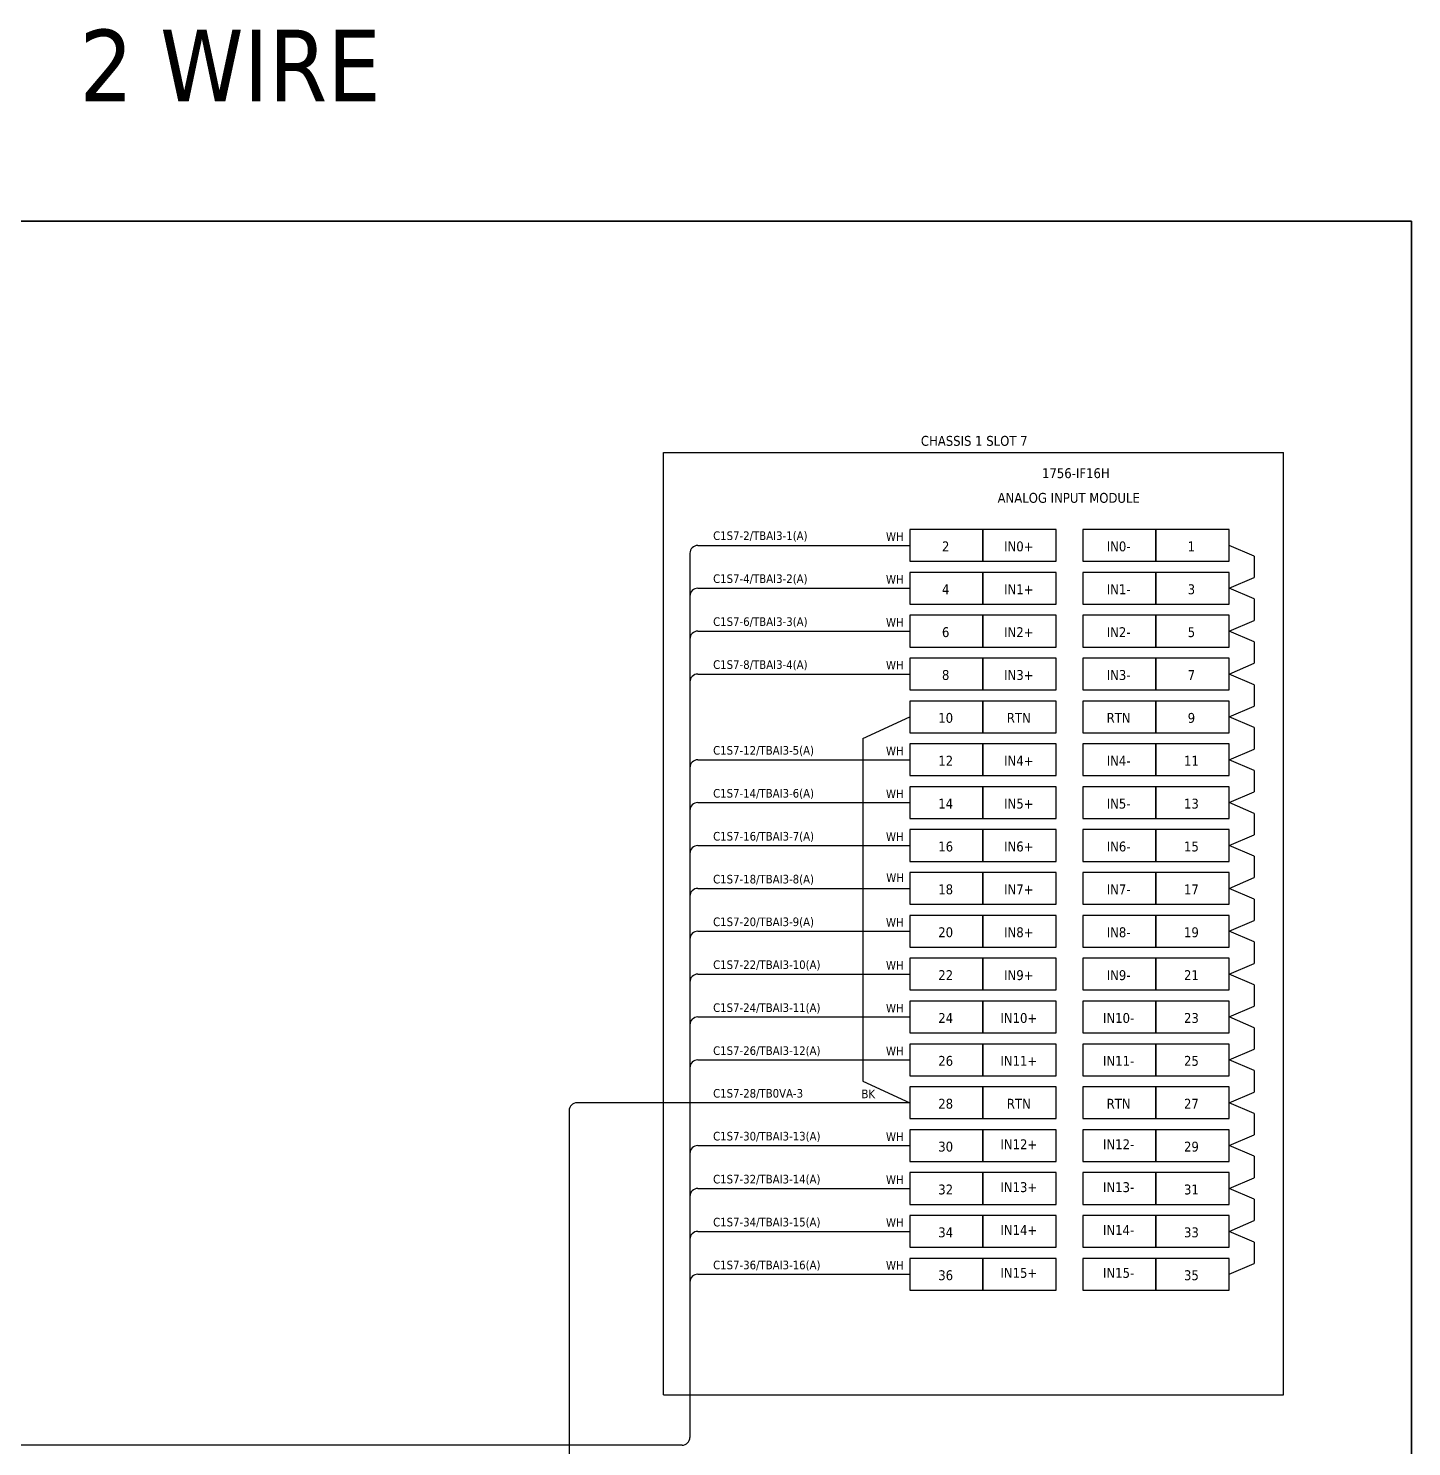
# Model space of a CAD drawing. Header units: millimetres. Extents: x 0 to 1792788, y -13 to 262234.
# Drawn here: x 730002 to 779049, y 209731 to 260035 of the extents above; entities that cross this region are included whole.
import ezdxf
from ezdxf.enums import TextEntityAlignment as Align

# ---------------------------------------------------------------- set-up
doc = ezdxf.new("R2010")
doc.units = ezdxf.units.MM
for name, color, linetype, lineweight in [('ASHADE', 7, 'Continuous', 25), ('HELPPOINT', 7, 'Continuous', 25), ('IE-EQUIP', 253, 'Continuous', 25), ('IE-WIRE', 7, 'Continuous', 25)]:
    doc.layers.add(name, color=color, linetype=linetype, lineweight=lineweight)
doc.styles.add('Tahoma', font='')
doc.styles.get('Tahoma').set_extended_font_data('Tahoma')

# ---------------------------------------------------------------- blocks, each defined once
blk = doc.blocks.new('TPA')
at = {"layer": 'HELPPOINT', "color": 4, "lineweight": 35, "ltscale": 25.4}
for p, q in [((14292753, 12827491), (14405128, 12827491)), ((14292753, 12827491), (14405128, 12827491)), ((14405128, 12827491), (14405128, 12749437)), ((14405128, 12827491), (14405128, 12749437))]:
    blk.add_line(p, q, dxfattribs=at)

msp = doc.modelspace()

# ---------------------------------------------------------------- linework, layer by layer
at = {"color": 4, "ltscale": 25.4}
for p, q in [((753740, 241697), (761255, 241697)), ((753459, 241416), (753459, 210061)), ((753740, 240176), (761255, 240176)), ((753740, 238655), (761255, 238655)), ((753740, 237135), (761255, 237135)), ((753740, 234094), (761255, 234094)), ((753740, 232573), (761255, 232573)), ((753740, 231052), (761255, 231052)), ((753740, 229532), (761255, 229532)), ((753740, 228011), (761255, 228011)), ((753740, 226491), (761255, 226491)), ((753740, 224970), (761255, 224970)), ((753740, 223449), (761255, 223449)), ((753740, 220408), (761255, 220408)), ((753740, 218887), (761255, 218887)), ((753740, 217367), (761255, 217367)), ((753740, 215846), (761255, 215846)), ((753178, 209780), (724006, 209780))]:
    msp.add_line(p, q, dxfattribs=at)
at = {"ltscale": 25.4}
for p, q in [((759589, 234844), (761255, 235614)), ((759589, 234844), (759589, 222697)), ((759589, 222697), (761255, 221929))]:
    msp.add_line(p, q, dxfattribs=at)
at = {"color": 4, "ltscale": 25.4}
for centre, start, end in [((753740, 241416), 90, 180), ((753740, 239895), 90, 180), ((753740, 238374), 90, 180), ((753740, 236854), 90, 180), ((753740, 233813), 90, 180), ((753740, 232292), 90, 180), ((753740, 230771), 90, 180), ((753740, 229251), 90, 180), ((753740, 227730), 90, 180), ((753740, 226209), 90, 180), ((753740, 224689), 90, 180), ((753740, 223168), 90, 180), ((753740, 220127), 90, 180), ((753740, 218606), 90, 180), ((753740, 217086), 90, 180), ((753740, 215565), 90, 180), ((753178, 210061), 270, 0)]:
    msp.add_arc(centre, 281, start, end, dxfattribs=at)
at = {"layer": 'ASHADE', "color": 7, "linetype": 'Continuous', "ltscale": 4762.5}
for p, q in [((752520, 211568), (752520, 244997)), ((752520, 244997), (774510, 244997)), ((774510, 211568), (774510, 244997)), ((773462, 241317), (772574, 241697)), ((773462, 241317), (773462, 240556)), ((772574, 240176), (773462, 240556)), ((773462, 239796), (772574, 240176)), ((773462, 239796), (773462, 239036)), ((772574, 238655), (773462, 239036)), ((773462, 238275), (772574, 238655)), ((773462, 238275), (773462, 237515)), ((772574, 237135), (773462, 237515)), ((773462, 236755), (772574, 237135)), ((773462, 236755), (773462, 235994)), ((772574, 235614), (773462, 235994)), ((773462, 235234), (772574, 235614)), ((773462, 235234), (773462, 234474)), ((772574, 234094), (773462, 234474)), ((773462, 233713), (772574, 234094)), ((773462, 233713), (773462, 232953)), ((772574, 232573), (773462, 232953)), ((773462, 232193), (772574, 232573)), ((773462, 232193), (773462, 231433)), ((772574, 231052), (773462, 231433)), ((773462, 230672), (772574, 231052)), ((773462, 230672), (773462, 229912)), ((772574, 229532), (773462, 229912)), ((773462, 229152), (772574, 229532)), ((773462, 229152), (773462, 228391)), ((772574, 228011), (773462, 228391)), ((773462, 227631), (772574, 228011)), ((773462, 227631), (773462, 226871)), ((772574, 226491), (773462, 226871)), ((773462, 226110), (772574, 226491)), ((773462, 226110), (773462, 225350)), ((772574, 224970), (773462, 225350)), ((773462, 224590), (772574, 224970)), ((773462, 224590), (773462, 223829)), ((772574, 223449), (773462, 223829)), ((773462, 223069), (772574, 223449)), ((773462, 223069), (773462, 222309)), ((772574, 221929), (773462, 222309)), ((773462, 221549), (772574, 221929)), ((773462, 221549), (773462, 220788)), ((772574, 220408), (773462, 220788)), ((773462, 220028), (772574, 220408)), ((773462, 220028), (773462, 219268)), ((772574, 218887), (773462, 219268)), ((773462, 218507), (772574, 218887)), ((773462, 218507), (773462, 217747)), ((772574, 217367), (773462, 217747)), ((773462, 216987), (772574, 217367)), ((773462, 216987), (773462, 216226)), ((772574, 215846), (773462, 216226)), ((752520, 211568), (774510, 211568))]:
    msp.add_line(p, q, dxfattribs=at)
at = {"layer": 'IE-EQUIP', "linetype": 'Continuous', "ltscale": 25.4}
for points in [[(761255, 241134), (763848, 241134), (763848, 242259), (761255, 242259)], [(763848, 241134), (766441, 241134), (766441, 242259), (763848, 242259)], [(767387, 241134), (769980, 241134), (769980, 242259), (767387, 242259)], [(769980, 241134), (772574, 241134), (772574, 242259), (769980, 242259)], [(761255, 239614), (763848, 239614), (763848, 240738), (761255, 240738)], [(763848, 239614), (766441, 239614), (766441, 240738), (763848, 240738)], [(767387, 239614), (769980, 239614), (769980, 240738), (767387, 240738)], [(769980, 239614), (772574, 239614), (772574, 240738), (769980, 240738)], [(761255, 238093), (763848, 238093), (763848, 239218), (761255, 239218)], [(763848, 238093), (766441, 238093), (766441, 239218), (763848, 239218)], [(767387, 238093), (769980, 238093), (769980, 239218), (767387, 239218)], [(769980, 238093), (772574, 238093), (772574, 239218), (769980, 239218)], [(761255, 236573), (763848, 236573), (763848, 237697), (761255, 237697)], [(763848, 236573), (766441, 236573), (766441, 237697), (763848, 237697)], [(767387, 236573), (769980, 236573), (769980, 237697), (767387, 237697)], [(769980, 236573), (772574, 236573), (772574, 237697), (769980, 237697)], [(761255, 235052), (763848, 235052), (763848, 236176), (761255, 236176)], [(763848, 235052), (766441, 235052), (766441, 236176), (763848, 236176)], [(767387, 235052), (769980, 235052), (769980, 236176), (767387, 236176)], [(769980, 235052), (772574, 235052), (772574, 236176), (769980, 236176)], [(761255, 233531), (763848, 233531), (763848, 234656), (761255, 234656)], [(763848, 233531), (766441, 233531), (766441, 234656), (763848, 234656)], [(767387, 233531), (769980, 233531), (769980, 234656), (767387, 234656)], [(769980, 233531), (772574, 233531), (772574, 234656), (769980, 234656)], [(761255, 232011), (763848, 232011), (763848, 233135), (761255, 233135)], [(763848, 232011), (766441, 232011), (766441, 233135), (763848, 233135)], [(767387, 232011), (769980, 232011), (769980, 233135), (767387, 233135)], [(769980, 232011), (772574, 232011), (772574, 233135), (769980, 233135)], [(761255, 230490), (763848, 230490), (763848, 231615), (761255, 231615)], [(763848, 230490), (766441, 230490), (766441, 231615), (763848, 231615)], [(767387, 230490), (769980, 230490), (769980, 231615), (767387, 231615)], [(769980, 230490), (772574, 230490), (772574, 231615), (769980, 231615)], [(761255, 228970), (763848, 228970), (763848, 230094), (761255, 230094)], [(763848, 228970), (766441, 228970), (766441, 230094), (763848, 230094)], [(767387, 228970), (769980, 228970), (769980, 230094), (767387, 230094)], [(769980, 228970), (772574, 228970), (772574, 230094), (769980, 230094)], [(761255, 227449), (763848, 227449), (763848, 228573), (761255, 228573)], [(763848, 227449), (766441, 227449), (766441, 228573), (763848, 228573)], [(767387, 227449), (769980, 227449), (769980, 228573), (767387, 228573)], [(769980, 227449), (772574, 227449), (772574, 228573), (769980, 228573)], [(761255, 225928), (763848, 225928), (763848, 227053), (761255, 227053)], [(763848, 225928), (766441, 225928), (766441, 227053), (763848, 227053)], [(767387, 225928), (769980, 225928), (769980, 227053), (767387, 227053)], [(769980, 225928), (772574, 225928), (772574, 227053), (769980, 227053)], [(761255, 224408), (763848, 224408), (763848, 225532), (761255, 225532)], [(763848, 224408), (766441, 224408), (766441, 225532), (763848, 225532)], [(767387, 224408), (769980, 224408), (769980, 225532), (767387, 225532)], [(769980, 224408), (772574, 224408), (772574, 225532), (769980, 225532)], [(761255, 222887), (763848, 222887), (763848, 224011), (761255, 224011)], [(763848, 222887), (766441, 222887), (766441, 224011), (763848, 224011)], [(767387, 222887), (769980, 222887), (769980, 224011), (767387, 224011)], [(769980, 222887), (772574, 222887), (772574, 224011), (769980, 224011)], [(761255, 221367), (763848, 221367), (763848, 222491), (761255, 222491)], [(763848, 221367), (766441, 221367), (766441, 222491), (763848, 222491)], [(767387, 221367), (769980, 221367), (769980, 222491), (767387, 222491)], [(769980, 221367), (772574, 221367), (772574, 222491), (769980, 222491)], [(761255, 219846), (763848, 219846), (763848, 220970), (761255, 220970)], [(763848, 219846), (766441, 219846), (766441, 220970), (763848, 220970)], [(767387, 219846), (769980, 219846), (769980, 220970), (767387, 220970)], [(769980, 219846), (772574, 219846), (772574, 220970), (769980, 220970)], [(761255, 218325), (763848, 218325), (763848, 219450), (761255, 219450)], [(763848, 218325), (766441, 218325), (766441, 219450), (763848, 219450)], [(767387, 218325), (769980, 218325), (769980, 219450), (767387, 219450)], [(769980, 218325), (772574, 218325), (772574, 219450), (769980, 219450)], [(761255, 216805), (763848, 216805), (763848, 217929), (761255, 217929)], [(763848, 216805), (766441, 216805), (766441, 217929), (763848, 217929)], [(767387, 216805), (769980, 216805), (769980, 217929), (767387, 217929)], [(769980, 216805), (772574, 216805), (772574, 217929), (769980, 217929)], [(761255, 215284), (763848, 215284), (763848, 216408), (761255, 216408)], [(763848, 215284), (766441, 215284), (766441, 216408), (763848, 216408)], [(767387, 215284), (769980, 215284), (769980, 216408), (767387, 216408)], [(769980, 215284), (772574, 215284), (772574, 216408), (769980, 216408)]]:
    msp.add_lwpolyline(points, close=True, dxfattribs=at)
at = {"layer": 'IE-WIRE', "color": 7, "ltscale": 25.4}
for p, q in [((761255, 221929), (749455, 221929)), ((749174, 221648), (749174, 203860))]:
    msp.add_line(p, q, dxfattribs=at)
msp.add_arc((749455, 221648), 281, 90, 180, dxfattribs=at)

# ---------------------------------------------------------------- block references
at = {"xscale": 0.8800000000046566, "yscale": 0.8800000000046566, "zscale": 0.8800000000046566}
msp.add_blockref('TPA', (-11897464, -11034999), dxfattribs=at)

# ---------------------------------------------------------------- texts
at = {"color": 7, "style": 'Tahoma'}
for s, height, p in [('2 WIRE', 2540, (731812, 257449)), ('C1S7-28/TB0VA-3', 304.8, (754281, 222111)), ('BK', 304.8, (759541, 222090))]:
    msp.add_text(s, height=height, dxfattribs=at).set_placement(p)
at = {"color": 2, "style": 'Tahoma'}
for s, height, p in [('CHASSIS 1 SLOT 7', 350.52, (763540, 245405)), ('1756-IF16H', 350.5, (767143, 244258)), ('ANALOG INPUT MODULE', 350.52, (766890, 243383)), ('2', 351, (762527, 241662)), ('IN0+', 350.5, (765120, 241662)), ('IN0-', 350.5, (768659, 241662)), ('1', 351, (771240, 241662)), ('4', 351, (762527, 240141)), ('IN1+', 350.5, (765120, 240141)), ('IN1-', 350.5, (768659, 240141)), ('3', 351, (771240, 240141)), ('6', 351, (762527, 238620)), ('IN2+', 350.5, (765120, 238620)), ('IN2-', 350.5, (768659, 238620)), ('5', 351, (771240, 238620)), ('8', 351, (762527, 237100)), ('IN3+', 350.5, (765120, 237100)), ('IN3-', 350.5, (768659, 237100)), ('7', 351, (771240, 237100)), ('10', 350.5, (762527, 235579)), ('RTN', 350.5, (765120, 235579)), ('RTN', 350.5, (768659, 235579)), ('9', 351, (771240, 235579)), ('12', 350.5, (762527, 234059)), ('IN4+', 350.5, (765120, 234059)), ('IN4-', 350.5, (768659, 234059)), ('11', 350.5, (771240, 234059)), ('14', 350.5, (762527, 232538)), ('IN5+', 350.5, (765120, 232538)), ('IN5-', 350.5, (768659, 232538)), ('13', 350.5, (771240, 232538)), ('16', 350.5, (762527, 231017)), ('IN6+', 350.5, (765120, 231017)), ('IN6-', 350.5, (768659, 231017)), ('15', 350.5, (771240, 231017)), ('18', 350.5, (762527, 229497)), ('IN7+', 350.5, (765120, 229497)), ('IN7-', 350.5, (768659, 229497)), ('17', 350.5, (771240, 229497)), ('20', 350.5, (762527, 227976)), ('IN8+', 350.5, (765120, 227976)), ('IN8-', 350.5, (768659, 227976)), ('19', 350.5, (771240, 227976)), ('22', 350.5, (762527, 226455)), ('IN9+', 350.5, (765120, 226455)), ('IN9-', 350.5, (768659, 226455)), ('21', 350.5, (771240, 226455)), ('24', 350.5, (762527, 224935)), ('IN10+', 350.5, (765120, 224935)), ('IN10-', 350.5, (768659, 224935)), ('23', 350.5, (771240, 224935)), ('26', 350.5, (762527, 223414)), ('IN11+', 350.5, (765120, 223414)), ('IN11-', 350.5, (768659, 223414)), ('25', 350.5, (771240, 223414)), ('28', 350.5, (762527, 221894)), ('RTN', 350.5, (765120, 221894)), ('RTN', 350.5, (768659, 221894)), ('27', 350.5, (771240, 221894)), ('30', 350.5, (762527, 220373)), ('IN12+', 350.5, (765120, 220456)), ('IN12-', 350.5, (768659, 220456)), ('29', 350.5, (771240, 220373)), ('32', 350.5, (762527, 218852)), ('IN13+', 350.5, (765120, 218935)), ('IN13-', 350.5, (768659, 218935)), ('31', 350.5, (771240, 218852)), ('34', 350.5, (762527, 217332)), ('IN14+', 350.5, (765120, 217415)), ('IN14-', 350.5, (768659, 217415)), ('33', 350.5, (771240, 217332)), ('36', 350.5, (762527, 215811)), ('IN15+', 350.5, (765120, 215894)), ('IN15-', 350.5, (768659, 215894)), ('35', 350.5, (771240, 215811))]:
    msp.add_text(s, height=height, dxfattribs=at).set_placement(p, align=Align.MIDDLE_CENTER)
at = {"color": 4, "style": 'Tahoma'}
for s, p in [('C1S7-2/TBAI3-1(A)', (754281, 241889)), ('WH', (760410, 241858)), ('C1S7-4/TBAI3-2(A)', (754281, 240365)), ('WH', (760410, 240337)), ('C1S7-6/TBAI3-3(A)', (754281, 238841)), ('WH', (760410, 238816)), ('C1S7-8/TBAI3-4(A)', (754281, 237317)), ('WH', (760410, 237296)), ('C1S7-12/TBAI3-5(A)', (754281, 234276)), ('WH', (760410, 234255)), ('C1S7-14/TBAI3-6(A)', (754281, 232752)), ('WH', (760410, 232734)), ('C1S7-16/TBAI3-7(A)', (754281, 231228)), ('WH', (760410, 231213)), ('C1S7-18/TBAI3-8(A)', (754281, 229707)), ('WH', (760419, 229758)), ('C1S7-20/TBAI3-9(A)', (754281, 228194)), ('WH', (760410, 228172)), ('C1S7-22/TBAI3-10(A)', (754281, 226673)), ('WH', (760410, 226651)), ('C1S7-24/TBAI3-11(A)', (754281, 225149)), ('WH', (760410, 225131)), ('C1S7-26/TBAI3-12(A)', (754281, 223625)), ('WH', (760410, 223610)), ('C1S7-30/TBAI3-13(A)', (754281, 220591)), ('WH', (760410, 220569)), ('C1S7-32/TBAI3-14(A)', (754281, 219067)), ('WH', (760410, 219048)), ('C1S7-34/TBAI3-15(A)', (754281, 217543)), ('WH', (760410, 217528)), ('C1S7-36/TBAI3-16(A)', (754281, 216022)), ('WH', (760410, 216007))]:
    msp.add_text(s, height=304.8, dxfattribs=at).set_placement(p)

doc.saveas('drawing.dxf')
